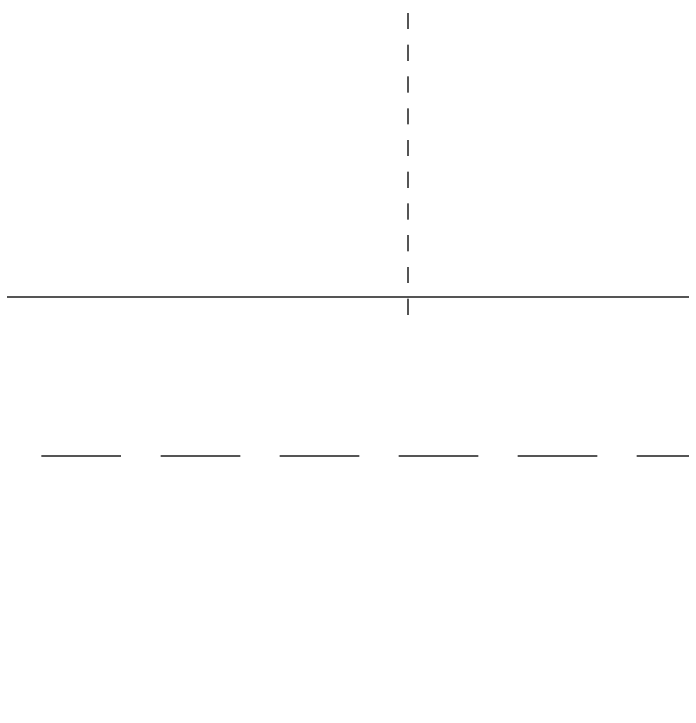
# Model space of a CAD drawing. Header units: metres. Extents: x -133 to 570, y -18 to 184.
# Drawn here: x 5.185 to 9.395, y -7.621 to -3.241 of the extents above; entities that cross this region are included whole.
import ezdxf

# ---------------------------------------------------------------- set-up
doc = ezdxf.new("R2010")
doc.units = ezdxf.units.M
doc.linetypes.add('DASHEDX2', pattern=[1.5, 1, -0.5])
doc.linetypes.add('ESTILO_TQS_0004', pattern=[1.12, 0.5, -0.2, 0.01, -0.2, 0.01, -0.2])
for name, color, linetype in [('205', 232, 'ESTILO_TQS_0004'), ('ARQ-AUX2', 2, 'Continuous'), ('ARQ-DIM', 2, 'Continuous'), ('ARQ-PRJ', 7, 'DASHEDX2')]:
    doc.layers.add(name, color=color, linetype=linetype)

# ---------------------------------------------------------------- blocks, each defined once
blk = doc.blocks.new('terreno + circ vert')
at = {"layer": 'ARQ-AUX2'}
blk.add_lwpolyline([(40.5424, -5.025), (-9.4576, -5.025), (-9.4576, -6.3993), (-12.8191, -4.225), (-35.3141, -4.225), (-38.7204, -6.3934), (-38.7204, -5.025), (-98.7204, -5.025), (-98.7204, -6.3233), (-100.1347, -7.6164, -0.218184), (-104.0373, -5.9813, -0.368143), (-104.1124, 0.3352, -0.103821), (-102.2922, 1.9977), (-101.1746, 2.4667), (-79.9769, 11.499), (-64.6872, 17.9037), (-47.6349, 25.1734, 0.004837), (-33.9339, 29.6502, 0.32166), (-26.9675, 42.0962)], format="xyb", dxfattribs=at)
at = {"layer": 'ARQ-PRJ', "color": 1, "ltscale": 0.5}
blk.add_lwpolyline([(48.0419, 1.3908), (48.1056, 7.0609), (42.945, 9.4812), (35.5548, 12.9472), (27.5061, 16.8929), (22.1014, 19.5405), (15.0017, 23.0148), (8.3251, 26.282), (0.4895, 30.0914), (-5.8932, 33.2362), (-12.2759, 36.3811), (-18.9156, 39.6675), (-31.5995, 31.2229), (-104.3835, 0.8491), (-104.1403, -6.025), (40.5424, -6.025, 0.41093)], format="xyb", close=True, dxfattribs=at)
blk = doc.blocks.new('EST-LO-6-5S1-R00')
at = {"layer": '205'}
blk.add_line((766.999753, -513.573702), (766.999753, 1143.996675), dxfattribs=at)

msp = doc.modelspace()

# ---------------------------------------------------------------- block references
at = {"linetype": 'Continuous', "xscale": 0.01, "yscale": 0.01, "zscale": 0.01}
msp.add_blockref('EST-LO-6-5S1-R00', (0, 0), dxfattribs=at)
at = {"layer": 'ARQ-DIM'}
msp.add_blockref('terreno + circ vert', (0, 0), dxfattribs=at)

doc.saveas('drawing.dxf')
